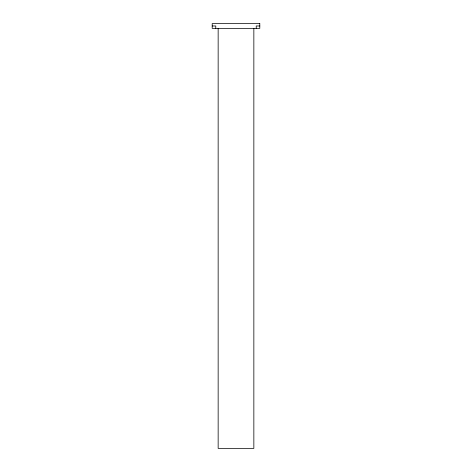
<?xml version="1.0" encoding="UTF-8"?>
<svg xmlns="http://www.w3.org/2000/svg" width="472" height="472" viewBox="0 0 472 472"><rect width="100%" height="100%" fill="white"/><g stroke="black" fill="none" stroke-linecap="round" stroke-linejoin="round"><path stroke-width="0.71" d="M212.199 25.978L215.769 25.978L215.769 28.361M259.801 25.978L256.231 25.978L256.231 28.361M253.847 28.361L253.847 448.4L218.152 448.4L218.152 28.361M259.801 23.6L212.199 23.6L212.199 28.361L259.801 28.361L259.801 23.6"/></g></svg>
